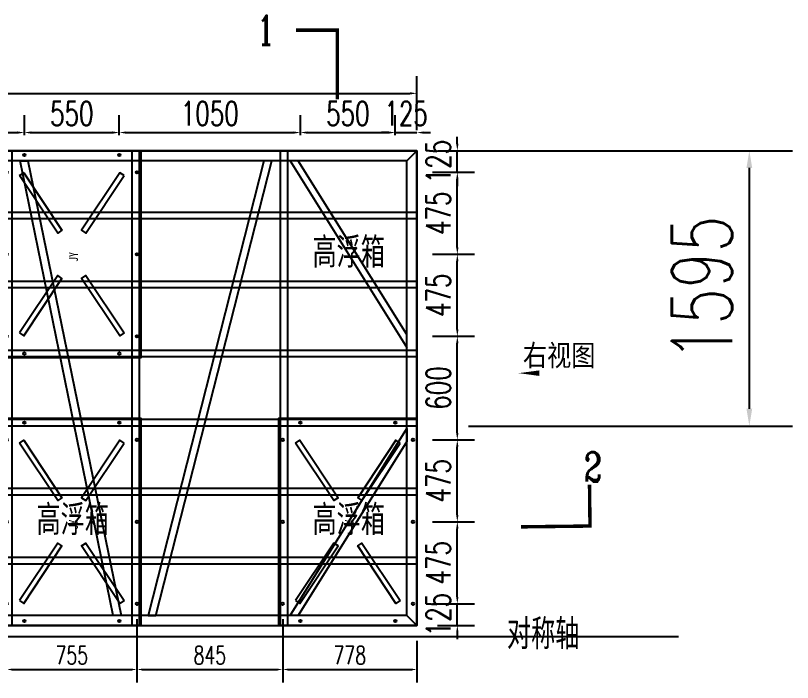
# Model space of a CAD drawing. Header units: millimetres. Extents: x -1471591 to 944464, y -468930 to 547002.
# Drawn here: x -974235 to -969731, y 19725 to 23589 of the extents above; entities that cross this region are included whole.
import ezdxf

# ---------------------------------------------------------------- set-up
doc = ezdxf.new("R2010")
doc.units = ezdxf.units.MM
doc.header["$LTSCALE"] = 10
doc.header["$PDMODE"] = 35
doc.linetypes.add('-6_350_HOLE$0$DASH', pattern=[0.35, 0.25, -0.1])
for name, color, linetype in [('DIM_SYMB', 3, 'Continuous'), ('PUB_TEXT', 7, 'Continuous'), ('W-FLOAT_BOWL浮筒', 253, 'Continuous'), ('W-STEEL_FRAME钢架', 3, 'Continuous'), ('W-STEEL_KEEL钢龙骨', 5, 'Continuous')]:
    doc.layers.add(name, color=color, linetype=linetype)
doc.styles.add('_TCH_DIM', font='SIMPLEX.shx', dxfattribs={"bigfont": 'hztxt.shx'})
doc.styles.add('_TCH_LABEL', font='COMPLEX', dxfattribs={"bigfont": 'GBCBIG'})
doc.styles.get("Standard").update_dxf_attribs({"font": 'simplex.shx', "width": 0.8, "bigfont": 'hztxt.shx'})
doc.styles.add('STANDARD_T3', font='simplex.shx', dxfattribs={"width": 0.7, "bigfont": 'hztxt.shx'})
doc.styles.add('黑体', font='simhei.ttf', dxfattribs={"width": 0.8})
doc.dimstyles.new('W&&100', dxfattribs={"dimtxt": 350, "dimasz": 100, "dimexe": 250, "dimexo": 300, "dimgap": 100, "dimtad": 1, "dimdec": 0, "dimzin": 0, "dimdsep": 46, "dimtxsty": 'STANDARD_T3', "dimcen": 0.09, "dimclrd": 1, "dimclre": 1, "dimclrt": 7, "dimazin": 2, "dimtfac": 1, "dimtdec": 0, "dimtix": 1, "dimtmove": 2, "dimatfit": 3, "dimfxl": 0, "dimtolj": 1, "dimtzin": 0, "dimarcsym": 0})
doc.dimstyles.new('W&&30', dxfattribs={"dimtxt": 105, "dimasz": 30, "dimexe": 75, "dimexo": 90, "dimgap": 30, "dimtad": 1, "dimdec": 0, "dimzin": 0, "dimdsep": 46, "dimtxsty": 'STANDARD_T3', "dimcen": 0.09, "dimclrd": 1, "dimclre": 1, "dimclrt": 7, "dimazin": 2, "dimtfac": 1, "dimtdec": 0, "dimtix": 1, "dimtmove": 2, "dimatfit": 3, "dimfxl": 0, "dimtolj": 1, "dimtzin": 0, "dimarcsym": 0})
doc.dimstyles.new('W&&40', dxfattribs={"dimtxt": 140, "dimasz": 40, "dimexe": 100, "dimexo": 120, "dimgap": 40, "dimtad": 1, "dimdec": 0, "dimzin": 0, "dimdsep": 46, "dimtxsty": 'STANDARD_T3', "dimcen": 0.09, "dimclrd": 1, "dimclre": 1, "dimclrt": 7, "dimazin": 2, "dimtfac": 1, "dimtdec": 0, "dimtix": 1, "dimtmove": 2, "dimatfit": 3, "dimfxl": 0, "dimtolj": 1, "dimtzin": 0, "dimarcsym": 0})

# ---------------------------------------------------------------- blocks, each defined once
blk = doc.blocks.new('*D114')
at = {"color": 1, "lineweight": -2, "transparency": 16777216}
for p, q in [((-977508.3, 22925.5), (-977508.3, 23238)), ((-971908.3, 22925.5), (-971908.3, 23238)), ((-977468.3, 23138), (-971948.3, 23138))]:
    blk.add_line(p, q, dxfattribs=at)
at = {"color": 1, "transparency": 16777216}
for points in [[(-977468.3, 23144.6), (-977468.3, 23131.3), (-977508.3, 23138)], [(-971948.3, 23144.6), (-971948.3, 23131.3), (-971908.3, 23138)]]:
    blk.add_solid(points, dxfattribs=at)
at = {"layer": 'Defpoints', "color": 0, "transparency": 16777216}
for p in [(-971908.3, 23138), (-977508.3, 22805.5), (-971908.3, 22805.5)]:
    blk.add_point(p, dxfattribs=at)
at = {"color": 7, "transparency": 16777216, "insert": (-974708.3, 23248), "char_height": 140, "attachment_point": 5, "style": 'STANDARD_T3'}
blk.add_mtext('\\A1;5600', dxfattribs=at)
blk = doc.blocks.new('*U1271')
at = {"layer": 'W-STEEL_KEEL钢龙骨'}
blk.add_lwpolyline([(-2800, -20), (2800, -20), (2800, 20), (-2800, 20)], close=True, dxfattribs=at)
blk = doc.blocks.new('*U1270')
at = {"color": 0, "linetype": 'ByBlock', "lineweight": -2}
for p in [(0, 2000), (0, 1600), (0, 1200), (0, 800), (0, 400), (0, 0)]:
    blk.add_blockref('*U1271', p, dxfattribs=at)
blk = doc.blocks.new('*U1273')
at = {"layer": 'W-STEEL_FRAME钢架', "color": 1}
blk.add_lwpolyline([(358.4, 1317), (313.1, 1317), (-358.4, -1317), (-313.1, -1317)], close=True, dxfattribs=at)
blk = doc.blocks.new('*U1272')
at = {"color": 0, "linetype": 'ByBlock', "lineweight": -2}
for p in [(0, 0), (1600, 0), (3200, 0)]:
    blk.add_blockref('*U1273', p, dxfattribs=at)
blk = doc.blocks.new('*U1275')
at = {"layer": 'W-STEEL_FRAME钢架', "color": 6}
for points in [[(-2111.1, 1317.1), (-2065.8, 1317.1), (-2742, 235.2), (-2742, 310.1)], [(-1099.4, 1316.9), (-1054.1, 1316.9), (-514.1, -1317.1), (-559.4, -1317.1)], [(500.6, 1316.9), (545.9, 1316.9), (1085.9, -1317.1), (1040.6, -1317.1)], [(2111.1, 1317.1), (2065.8, 1317.1), (2742, 235.2), (2742, 310.1)], [(-2111.1, -1317.1), (-2065.8, -1317.1), (-2742, -235.2), (-2742, -310.1)], [(2111.1, -1317.1), (2065.8, -1317.1), (2742, -235.2), (2742, -310.1)]]:
    blk.add_lwpolyline(points, close=True, dxfattribs=at)
blk = doc.blocks.new('*U1274')
at = {"color": 0, "linetype": 'ByBlock', "lineweight": -2}
blk.add_blockref('*U1275', (0, 0), dxfattribs=at)
blk = doc.blocks.new('$matou$00000186')
for points in [[(-600, 400), (600, 400), (600, -400), (-600, -400)], [(-455.8, 303.8), (-472.4, 278.9), (-139.6, 57), (-122.9, 82)], [(455.8, 303.8), (472.4, 278.9), (139.6, 57), (122.9, 82)], [(-455.8, -303.8), (-472.4, -278.9), (-139.6, -57), (-122.9, -82)], [(455.8, -303.8), (472.4, -278.9), (139.6, -57), (122.9, -82)]]:
    blk.add_lwpolyline(points, close=True)
at = {"color": 1}
for centre in [(-475, 377.5), (0, 377.5), (475, 377.5), (-575, 275), (575, 275), (-575, -275), (575, -275), (-475, -377.5), (0, -377.5), (475, -377.5)]:
    blk.add_circle(centre, 7, dxfattribs=at)
at = {"layer": 'PUB_TEXT', "style": '黑体', "width": 0.8}
blk.add_text('JY', height=52.57, dxfattribs=at).set_placement((-44.4, -35.3))
blk = doc.blocks.new('*U1277')
at = {"layer": 'W-FLOAT_BOWL浮筒', "rotation": 90}
blk.add_blockref('$matou$00000186', (0, 0), dxfattribs=at)
blk = doc.blocks.new('*U1276')
at = {"color": 0, "linetype": 'ByBlock', "lineweight": -2}
for p in [(0, 0), (1600, 0), (3200, 0)]:
    blk.add_blockref('*U1277', p, dxfattribs=at)
blk = doc.blocks.new('*U1279')
at = {"layer": 'W-FLOAT_BOWL浮筒', "rotation": 90}
blk.add_blockref('$matou$00000186', (0, 0), dxfattribs=at)
blk = doc.blocks.new('*U1278')
at = {"color": 0, "linetype": 'ByBlock', "lineweight": -2}
for p in [(0, 0), (1600, 0), (3200, 0), (4800, 0)]:
    blk.add_blockref('*U1279', p, dxfattribs=at)
blk = doc.blocks.new('B')
at = {"layer": 'W-STEEL_FRAME钢架'}
for points in [[(-2742.1, 1317), (-2800.1, 1375), (-2800.1, -1375), (-2742.1, -1317)], [(2741.9, 1317), (-2742.1, 1317), (-2800.1, 1375), (2799.9, 1375)], [(2741.9, 1317), (2799.9, 1375), (2799.9, -1375), (2741.9, -1317)], [(2741.9, -1317), (-2742.1, -1317), (-2800.1, -1375), (2799.9, -1375)]]:
    blk.add_lwpolyline(points, close=True, dxfattribs=at)
at = {"layer": 'W-STEEL_FRAME钢架', "color": 1}
for points in [[(-2008.6, 1375), (-2051.6, 1375), (-2051.6, -1375), (-2008.6, -1375)], [(-1148.6, 1375), (-1191.6, 1375), (-1191.6, -1375), (-1148.6, -1375)], [(-451.6, 1375), (-408.6, 1375), (-408.6, -1375), (-451.6, -1375)], [(408.4, 1375), (451.4, 1375), (451.4, -1375), (408.4, -1375)], [(1191.4, 1375), (1148.4, 1375), (1148.4, -1375), (1191.4, -1375)], [(2051.4, 1375), (2008.4, 1375), (2008.4, -1375), (2051.4, -1375)]]:
    blk.add_lwpolyline(points, close=True, dxfattribs=at)
for name, p in [('*U1276', (-2400.1, 775)), ('*U1274', (-0.1, 0.1)), ('*U1272', (-1600, 0)), ('*U1278', (-2400.1, -775))]:
    blk.add_blockref(name, p)
at = {"xscale": -1, "rotation": 180}
blk.add_blockref('*U1270', (-0.1, 1000), dxfattribs=at)
at = {"layer": 'PUB_TEXT', "width": 0.8}
for p in [(2194.9, 697.8), (-1005.1, -852.2), (594.9, -852.2), (2194.9, -852.2)]:
    blk.add_text('高浮箱', height=175, dxfattribs=at).set_placement(p)
blk = doc.blocks.new('*D576')
at = {"color": 1, "lineweight": -2, "transparency": 16777216}
for p, q in [((-975233.3, 22895.5), (-975233.3, 23010.8)), ((-974183.3, 22895.5), (-974183.3, 23010.8)), ((-975193.3, 22910.8), (-974223.3, 22910.8))]:
    blk.add_line(p, q, dxfattribs=at)
at = {"color": 1, "transparency": 16777216}
for points in [[(-975193.3, 22917.4), (-975193.3, 22904.1), (-975233.3, 22910.8)], [(-974223.3, 22917.4), (-974223.3, 22904.1), (-974183.3, 22910.8)]]:
    blk.add_solid(points, dxfattribs=at)
at = {"layer": 'Defpoints', "color": 0, "transparency": 16777216}
for p in [(-974183.3, 22910.8), (-975233.3, 22775.5), (-974183.3, 22775.5)]:
    blk.add_point(p, dxfattribs=at)
at = {"color": 7, "transparency": 16777216, "insert": (-974708.3, 23020.8), "char_height": 140, "attachment_point": 5, "style": 'STANDARD_T3'}
blk.add_mtext('\\A1;1050', dxfattribs=at)
blk = doc.blocks.new('*D577')
at = {"color": 1, "lineweight": -2, "transparency": 16777216}
for p, q in [((-974183.3, 22895.5), (-974183.3, 23010.8)), ((-973633.3, 22895.5), (-973633.3, 23010.8)), ((-974143.3, 22910.8), (-973673.3, 22910.8))]:
    blk.add_line(p, q, dxfattribs=at)
at = {"color": 1, "transparency": 16777216}
for points in [[(-974143.3, 22917.4), (-974143.3, 22904.1), (-974183.3, 22910.8)], [(-973673.3, 22917.4), (-973673.3, 22904.1), (-973633.3, 22910.8)]]:
    blk.add_solid(points, dxfattribs=at)
at = {"layer": 'Defpoints', "color": 0, "transparency": 16777216}
for p in [(-973633.3, 22910.8), (-974183.3, 22775.5), (-973633.3, 22775.5)]:
    blk.add_point(p, dxfattribs=at)
at = {"color": 7, "transparency": 16777216, "insert": (-973908.3, 23020.8), "char_height": 140, "attachment_point": 5, "style": 'STANDARD_T3'}
blk.add_mtext('\\A1;550', dxfattribs=at)
blk = doc.blocks.new('*D578')
at = {"color": 1, "lineweight": -2, "transparency": 16777216}
for p, q in [((-973633.3, 22895.5), (-973633.3, 23010.8)), ((-972583.3, 22895.5), (-972583.3, 23010.8)), ((-973593.3, 22910.8), (-972623.3, 22910.8))]:
    blk.add_line(p, q, dxfattribs=at)
at = {"color": 1, "transparency": 16777216}
for points in [[(-973593.3, 22917.4), (-973593.3, 22904.1), (-973633.3, 22910.8)], [(-972623.3, 22917.4), (-972623.3, 22904.1), (-972583.3, 22910.8)]]:
    blk.add_solid(points, dxfattribs=at)
at = {"layer": 'Defpoints', "color": 0, "transparency": 16777216}
for p in [(-972583.3, 22910.8), (-973633.3, 22775.5), (-972583.3, 22775.5)]:
    blk.add_point(p, dxfattribs=at)
at = {"color": 7, "transparency": 16777216, "insert": (-973108.3, 23020.8), "char_height": 140, "attachment_point": 5, "style": 'STANDARD_T3'}
blk.add_mtext('\\A1;1050', dxfattribs=at)
blk = doc.blocks.new('*D579')
at = {"color": 1, "lineweight": -2, "transparency": 16777216}
for p, q in [((-972583.3, 22895.5), (-972583.3, 23010.8)), ((-972033.3, 22895.5), (-972033.3, 23010.8)), ((-972543.3, 22910.8), (-972073.3, 22910.8))]:
    blk.add_line(p, q, dxfattribs=at)
at = {"color": 1, "transparency": 16777216}
for points in [[(-972543.3, 22917.4), (-972543.3, 22904.1), (-972583.3, 22910.8)], [(-972073.3, 22917.4), (-972073.3, 22904.1), (-972033.3, 22910.8)]]:
    blk.add_solid(points, dxfattribs=at)
at = {"layer": 'Defpoints', "color": 0, "transparency": 16777216}
for p in [(-972033.3, 22910.8), (-972583.3, 22775.5), (-972033.3, 22775.5)]:
    blk.add_point(p, dxfattribs=at)
at = {"color": 7, "transparency": 16777216, "insert": (-972308.3, 23020.8), "char_height": 140, "attachment_point": 5, "style": 'STANDARD_T3'}
blk.add_mtext('\\A1;550', dxfattribs=at)
blk = doc.blocks.new('*D580')
at = {"color": 1, "lineweight": -2, "transparency": 16777216}
for p, q in [((-972033.3, 22895.5), (-972033.3, 23010.8)), ((-971908.3, 22925.5), (-971908.3, 23010.8)), ((-972073.3, 22910.8), (-972113.3, 22910.8)), ((-972033.3, 22910.8), (-971908.3, 22910.8)), ((-971868.3, 22910.8), (-971828.3, 22910.8))]:
    blk.add_line(p, q, dxfattribs=at)
at = {"color": 1, "transparency": 16777216}
for points in [[(-972073.3, 22917.4), (-972073.3, 22904.1), (-972033.3, 22910.8)], [(-971868.3, 22917.4), (-971868.3, 22904.1), (-971908.3, 22910.8)]]:
    blk.add_solid(points, dxfattribs=at)
at = {"layer": 'Defpoints', "color": 0, "transparency": 16777216}
for p in [(-971908.3, 22910.8), (-971908.3, 22805.5), (-972033.3, 22775.5)]:
    blk.add_point(p, dxfattribs=at)
at = {"color": 7, "transparency": 16777216, "insert": (-971970.8, 23020.8), "char_height": 140, "attachment_point": 5, "style": 'STANDARD_T3'}
blk.add_mtext('\\A1;125', dxfattribs=at)
blk = doc.blocks.new('*D581')
at = {"color": 1, "lineweight": -2, "transparency": 16777216}
for p, q in [((-971673.7, 20220.5), (-971673.7, 20260.5)), ((-971818.3, 20180.5), (-971573.7, 20180.5)), ((-971673.7, 20055.5), (-971673.7, 20180.5)), ((-971788.3, 20055.5), (-971573.7, 20055.5)), ((-971673.7, 20015.5), (-971673.7, 19975.5))]:
    blk.add_line(p, q, dxfattribs=at)
at = {"color": 1, "transparency": 16777216}
for points in [[(-971680.4, 20220.5), (-971667, 20220.5), (-971673.7, 20180.5)], [(-971680.4, 20015.5), (-971667, 20015.5), (-971673.7, 20055.5)]]:
    blk.add_solid(points, dxfattribs=at)
at = {"layer": 'Defpoints', "color": 0, "transparency": 16777216}
for p in [(-971938.3, 20180.5), (-971673.7, 20180.5), (-971908.3, 20055.5)]:
    blk.add_point(p, dxfattribs=at)
at = {"color": 7, "transparency": 16777216, "insert": (-971783.7, 20118), "char_height": 140, "attachment_point": 5, "rotation": 90, "style": 'STANDARD_T3'}
blk.add_mtext('\\A1;125', dxfattribs=at)
blk = doc.blocks.new('*D582')
at = {"color": 1, "lineweight": -2, "transparency": 16777216}
for p, q in [((-971818.3, 20655.5), (-971573.7, 20655.5)), ((-971673.7, 20220.5), (-971673.7, 20615.5)), ((-971818.3, 20180.5), (-971573.7, 20180.5))]:
    blk.add_line(p, q, dxfattribs=at)
at = {"color": 1, "transparency": 16777216}
for points in [[(-971680.4, 20615.5), (-971667, 20615.5), (-971673.7, 20655.5)], [(-971680.4, 20220.5), (-971667, 20220.5), (-971673.7, 20180.5)]]:
    blk.add_solid(points, dxfattribs=at)
at = {"layer": 'Defpoints', "color": 0, "transparency": 16777216}
for p in [(-971938.3, 20655.5), (-971673.7, 20655.5), (-971938.3, 20180.5)]:
    blk.add_point(p, dxfattribs=at)
at = {"color": 7, "transparency": 16777216, "insert": (-971783.7, 20418), "char_height": 140, "attachment_point": 5, "rotation": 90, "style": 'STANDARD_T3'}
blk.add_mtext('\\A1;475', dxfattribs=at)
blk = doc.blocks.new('*D583')
at = {"color": 1, "lineweight": -2, "transparency": 16777216}
for p, q in [((-971818.3, 21130.5), (-971573.7, 21130.5)), ((-971673.7, 20695.5), (-971673.7, 21090.5)), ((-971818.3, 20655.5), (-971573.7, 20655.5))]:
    blk.add_line(p, q, dxfattribs=at)
at = {"color": 1, "transparency": 16777216}
for points in [[(-971680.4, 21090.5), (-971667, 21090.5), (-971673.7, 21130.5)], [(-971680.4, 20695.5), (-971667, 20695.5), (-971673.7, 20655.5)]]:
    blk.add_solid(points, dxfattribs=at)
at = {"layer": 'Defpoints', "color": 0, "transparency": 16777216}
for p in [(-971938.3, 21130.5), (-971673.7, 21130.5), (-971938.3, 20655.5)]:
    blk.add_point(p, dxfattribs=at)
at = {"color": 7, "transparency": 16777216, "insert": (-971783.7, 20893), "char_height": 140, "attachment_point": 5, "rotation": 90, "style": 'STANDARD_T3'}
blk.add_mtext('\\A1;475', dxfattribs=at)
blk = doc.blocks.new('*D584')
at = {"color": 1, "lineweight": -2, "transparency": 16777216}
for p, q in [((-971818.3, 21730.5), (-971573.7, 21730.5)), ((-971673.7, 21170.5), (-971673.7, 21690.5)), ((-971818.3, 21130.5), (-971573.7, 21130.5))]:
    blk.add_line(p, q, dxfattribs=at)
at = {"color": 1, "transparency": 16777216}
for points in [[(-971680.4, 21690.5), (-971667, 21690.5), (-971673.7, 21730.5)], [(-971680.4, 21170.5), (-971667, 21170.5), (-971673.7, 21130.5)]]:
    blk.add_solid(points, dxfattribs=at)
at = {"layer": 'Defpoints', "color": 0, "transparency": 16777216}
for p in [(-971938.3, 21730.5), (-971673.7, 21730.5), (-971938.3, 21130.5)]:
    blk.add_point(p, dxfattribs=at)
at = {"color": 7, "transparency": 16777216, "insert": (-971783.7, 21430.5), "char_height": 140, "attachment_point": 5, "rotation": 90, "style": 'STANDARD_T3'}
blk.add_mtext('\\A1;600', dxfattribs=at)
blk = doc.blocks.new('*D585')
at = {"color": 1, "lineweight": -2, "transparency": 16777216}
for p, q in [((-971818.3, 22205.5), (-971573.7, 22205.5)), ((-971673.7, 21770.5), (-971673.7, 22165.5)), ((-971818.3, 21730.5), (-971573.7, 21730.5))]:
    blk.add_line(p, q, dxfattribs=at)
at = {"color": 1, "transparency": 16777216}
for points in [[(-971680.4, 22165.5), (-971667, 22165.5), (-971673.7, 22205.5)], [(-971680.4, 21770.5), (-971667, 21770.5), (-971673.7, 21730.5)]]:
    blk.add_solid(points, dxfattribs=at)
at = {"layer": 'Defpoints', "color": 0, "transparency": 16777216}
for p in [(-971938.3, 22205.5), (-971673.7, 22205.5), (-971938.3, 21730.5)]:
    blk.add_point(p, dxfattribs=at)
at = {"color": 7, "transparency": 16777216, "insert": (-971783.7, 21968), "char_height": 140, "attachment_point": 5, "rotation": 90, "style": 'STANDARD_T3'}
blk.add_mtext('\\A1;475', dxfattribs=at)
blk = doc.blocks.new('*D586')
at = {"color": 1, "lineweight": -2, "transparency": 16777216}
for p, q in [((-971818.3, 22680.5), (-971573.7, 22680.5)), ((-971673.7, 22245.5), (-971673.7, 22640.5)), ((-971818.3, 22205.5), (-971573.7, 22205.5))]:
    blk.add_line(p, q, dxfattribs=at)
at = {"color": 1, "transparency": 16777216}
for points in [[(-971680.4, 22640.5), (-971667, 22640.5), (-971673.7, 22680.5)], [(-971680.4, 22245.5), (-971667, 22245.5), (-971673.7, 22205.5)]]:
    blk.add_solid(points, dxfattribs=at)
at = {"layer": 'Defpoints', "color": 0, "transparency": 16777216}
for p in [(-971938.3, 22680.5), (-971673.7, 22680.5), (-971938.3, 22205.5)]:
    blk.add_point(p, dxfattribs=at)
at = {"color": 7, "transparency": 16777216, "insert": (-971783.7, 22443), "char_height": 140, "attachment_point": 5, "rotation": 90, "style": 'STANDARD_T3'}
blk.add_mtext('\\A1;475', dxfattribs=at)
blk = doc.blocks.new('*D587')
at = {"color": 1, "lineweight": -2, "transparency": 16777216}
for p, q in [((-971673.7, 22845.5), (-971673.7, 22885.5)), ((-971788.3, 22805.5), (-971573.7, 22805.5)), ((-971673.7, 22680.5), (-971673.7, 22805.5)), ((-971818.3, 22680.5), (-971573.7, 22680.5)), ((-971673.7, 22640.5), (-971673.7, 22600.5))]:
    blk.add_line(p, q, dxfattribs=at)
at = {"color": 1, "transparency": 16777216}
for points in [[(-971680.4, 22845.5), (-971667, 22845.5), (-971673.7, 22805.5)], [(-971680.4, 22640.5), (-971667, 22640.5), (-971673.7, 22680.5)]]:
    blk.add_solid(points, dxfattribs=at)
at = {"layer": 'Defpoints', "color": 0, "transparency": 16777216}
for p in [(-971908.3, 22805.5), (-971673.7, 22805.5), (-971938.3, 22680.5)]:
    blk.add_point(p, dxfattribs=at)
at = {"color": 7, "transparency": 16777216, "insert": (-971783.7, 22743), "char_height": 140, "attachment_point": 5, "rotation": 90, "style": 'STANDARD_T3'}
blk.add_mtext('\\A1;125', dxfattribs=at)
blk = doc.blocks.new('*D2043')
at = {"color": 1, "lineweight": -2, "transparency": 16777216}
for p, q in [((-974285.8, 20090.5), (-974285.8, 19724.8)), ((-973530.8, 20090.5), (-973530.8, 19724.8)), ((-974255.8, 19799.8), (-973560.8, 19799.8))]:
    blk.add_line(p, q, dxfattribs=at)
at = {"color": 1, "transparency": 16777216}
for points in [[(-974255.8, 19804.8), (-974255.8, 19794.8), (-974285.8, 19799.8)], [(-973560.8, 19804.8), (-973560.8, 19794.8), (-973530.8, 19799.8)]]:
    blk.add_solid(points, dxfattribs=at)
at = {"layer": 'Defpoints', "color": 0, "transparency": 16777216}
for p in [(-974285.8, 20180.5), (-973530.8, 20180.5), (-973530.8, 19799.8)]:
    blk.add_point(p, dxfattribs=at)
at = {"color": 7, "transparency": 16777216, "insert": (-973908.3, 19882.3), "char_height": 105, "attachment_point": 5, "style": 'STANDARD_T3'}
blk.add_mtext('\\A1;755', dxfattribs=at)
blk = doc.blocks.new('*D2044')
at = {"color": 1, "lineweight": -2, "transparency": 16777216}
for p, q in [((-973530.8, 20090.5), (-973530.8, 19724.8)), ((-972685.8, 20090.5), (-972685.8, 19724.8)), ((-973500.8, 19799.8), (-972715.8, 19799.8))]:
    blk.add_line(p, q, dxfattribs=at)
at = {"color": 1, "transparency": 16777216}
for points in [[(-973500.8, 19804.8), (-973500.8, 19794.8), (-973530.8, 19799.8)], [(-972715.8, 19804.8), (-972715.8, 19794.8), (-972685.8, 19799.8)]]:
    blk.add_solid(points, dxfattribs=at)
at = {"layer": 'Defpoints', "color": 0, "transparency": 16777216}
for p in [(-973530.8, 20180.5), (-972685.8, 20180.5), (-972685.8, 19799.8)]:
    blk.add_point(p, dxfattribs=at)
at = {"color": 7, "transparency": 16777216, "insert": (-973108.3, 19882.3), "char_height": 105, "attachment_point": 5, "style": 'STANDARD_T3'}
blk.add_mtext('\\A1;845', dxfattribs=at)
blk = doc.blocks.new('*D2045')
at = {"color": 1, "lineweight": -2, "transparency": 16777216}
for p, q in [((-972685.8, 20090.5), (-972685.8, 19724.8)), ((-971908.3, 19965.5), (-971908.3, 19724.8)), ((-972655.8, 19799.8), (-971938.3, 19799.8))]:
    blk.add_line(p, q, dxfattribs=at)
at = {"color": 1, "transparency": 16777216}
for points in [[(-972655.8, 19804.8), (-972655.8, 19794.8), (-972685.8, 19799.8)], [(-971938.3, 19804.8), (-971938.3, 19794.8), (-971908.3, 19799.8)]]:
    blk.add_solid(points, dxfattribs=at)
at = {"layer": 'Defpoints', "color": 0, "transparency": 16777216}
for p in [(-972685.8, 20180.5), (-971908.3, 20055.5), (-971908.3, 19799.8)]:
    blk.add_point(p, dxfattribs=at)
at = {"color": 7, "transparency": 16777216, "insert": (-972297.1, 19882.3), "char_height": 105, "attachment_point": 5, "style": 'STANDARD_T3'}
blk.add_mtext('\\A1;778', dxfattribs=at)
blk = doc.blocks.new('*D2046')
at = {"color": 1, "lineweight": -2, "transparency": 16777216}
for p, q in [((-971608.3, 22805.5), (-969731.1, 22805.5)), ((-969981.1, 22705.5), (-969981.1, 21310.5)), ((-971608.3, 21210.5), (-969731.1, 21210.5))]:
    blk.add_line(p, q, dxfattribs=at)
at = {"color": 1, "transparency": 16777216}
for points in [[(-969997.7, 22705.5), (-969964.4, 22705.5), (-969981.1, 22805.5)], [(-969997.7, 21310.5), (-969964.4, 21310.5), (-969981.1, 21210.5)]]:
    blk.add_solid(points, dxfattribs=at)
at = {"layer": 'Defpoints', "color": 0, "transparency": 16777216}
for p in [(-971908.3, 22805.5), (-971908.3, 21210.5), (-969981.1, 21210.5)]:
    blk.add_point(p, dxfattribs=at)
at = {"color": 7, "transparency": 16777216, "insert": (-970256.1, 22008), "char_height": 350, "attachment_point": 5, "rotation": 90, "style": 'STANDARD_T3'}
blk.add_mtext('\\A1;1595', dxfattribs=at)

msp = doc.modelspace()

# ---------------------------------------------------------------- linework, layer by layer
msp.add_lwpolyline([(-977508.3, 20055.5), (-971908.3, 20055.5), (-971908.3, 22805.5), (-977508.3, 22805.5)], close=True)
at = {"color": 8, "linetype": '-6_350_HOLE$0$DASH'}
msp.add_lwpolyline([(-978639.5, 19990.8), (-970390.1, 19990.8)], dxfattribs=at)
at = {"layer": 'DIM_SYMB', "const_width": 20}
for points in [[(-972609.8, 23503.8), (-972369.8, 23503.8), (-972369.8, 23103.8)], [(-971304.6, 20626.3), (-970904.7, 20631.1), (-970907.5, 20871)]]:
    msp.add_lwpolyline(points, dxfattribs=at)
at = {"layer": 'DIM_SYMB'}
msp.add_lwpolyline([(-971002.5, 21516.8, 0, 0, 0), (-971318.5, 21516.8, 0, 32, 0), (-971198.5, 21516.8, 0, 0, 0)], format="xyseb", dxfattribs=at)

# ---------------------------------------------------------------- block references
msp.add_blockref('B', (-974708.2, 21430.5))

# ---------------------------------------------------------------- texts
at = {"layer": 'PUB_TEXT', "color": 7, "style": '_TCH_LABEL', "width": 0.705882}
for s, p in [('1', (-972835.6, 23418.8)), ('2', (-970939.4, 20888.3))]:
    msp.add_text(s, height=170, dxfattribs=at).set_placement(p)
at = {"layer": 'PUB_TEXT', "color": 7, "style": '_TCH_DIM'}
msp.add_text('右视图', height=140, dxfattribs=at).set_placement((-971293.5, 21545.2))
at = {"layer": 'PUB_TEXT', "width": 0.8}
msp.add_text('对称轴', height=175, dxfattribs=at).set_placement((-971385.8, 19917.4))

# ---------------------------------------------------------------- dimensions: what is measured, and where the dimension line sits
dim = msp.add_aligned_dim(p1=(-977508.3, 22805.5), p2=(-971908.3, 22805.5), distance=332.5, dimstyle='W&&40')
dim.commit()
dim.dimension.update_dxf_attribs({"geometry": '*D114', "text_midpoint": (-974708.3, 23248)})
for base, p1, p2, dimstyle, picture, middle in [((-974183.3, 22910.8), (-975233.3, 22775.5), (-974183.3, 22775.5), 'W&&40', '*D576', (-974708.3, 23020.8)), ((-973633.3, 22910.8), (-974183.3, 22775.5), (-973633.3, 22775.5), 'W&&40', '*D577', (-973908.3, 23020.8)), ((-972583.3, 22910.8), (-973633.3, 22775.5), (-972583.3, 22775.5), 'W&&40', '*D578', (-973108.3, 23020.8)), ((-972033.3, 22910.8), (-972583.3, 22775.5), (-972033.3, 22775.5), 'W&&40', '*D579', (-972308.3, 23020.8)), ((-971908.3, 22910.8), (-972033.3, 22775.5), (-971908.3, 22805.5), 'W&&40', '*D580', (-971970.8, 23020.8)), ((-973530.8, 19799.8), (-974285.8, 20180.5), (-973530.8, 20180.5), 'W&&30', '*D2043', (-973908.3, 19882.3)), ((-972685.8, 19799.8), (-973530.8, 20180.5), (-972685.8, 20180.5), 'W&&30', '*D2044', (-973108.3, 19882.3)), ((-971908.312445, 19799.750919), (-972685.812448, 20180.507854), (-971908.312445, 20055.507852), 'W&&30', '*D2045', (-972297.062447, 19882.250919))]:
    dim = msp.add_linear_dim(base=base, p1=p1, p2=p2, dimstyle=dimstyle)
    dim.commit()
    dim.dimension.update_dxf_attribs({"geometry": picture, "text_midpoint": middle})
for base, p1, p2, dimstyle, picture, middle in [((-971673.7, 22805.5), (-971938.3, 22680.5), (-971908.3, 22805.5), 'W&&40', '*D587', (-971783.7, 22743)), ((-969981.1, 21210.5), (-971908.3, 22805.5), (-971908.3, 21210.5), 'W&&100', '*D2046', (-970256.1, 22008)), ((-971673.7, 22680.5), (-971938.3, 22205.5), (-971938.3, 22680.5), 'W&&40', '*D586', (-971783.7, 22443)), ((-971673.7, 22205.5), (-971938.3, 21730.5), (-971938.3, 22205.5), 'W&&40', '*D585', (-971783.7, 21968)), ((-971673.7, 21730.5), (-971938.3, 21130.5), (-971938.3, 21730.5), 'W&&40', '*D584', (-971783.7, 21430.5)), ((-971673.7, 21130.5), (-971938.3, 20655.5), (-971938.3, 21130.5), 'W&&40', '*D583', (-971783.7, 20893)), ((-971673.7, 20655.5), (-971938.3, 20180.5), (-971938.3, 20655.5), 'W&&40', '*D582', (-971783.7, 20418)), ((-971673.7, 20180.5), (-971908.3, 20055.5), (-971938.3, 20180.5), 'W&&40', '*D581', (-971783.7, 20118))]:
    dim = msp.add_linear_dim(base=base, p1=p1, p2=p2, angle=90, dimstyle=dimstyle)
    dim.commit()
    dim.dimension.update_dxf_attribs({"geometry": picture, "text_midpoint": middle})

doc.saveas('drawing.dxf')
